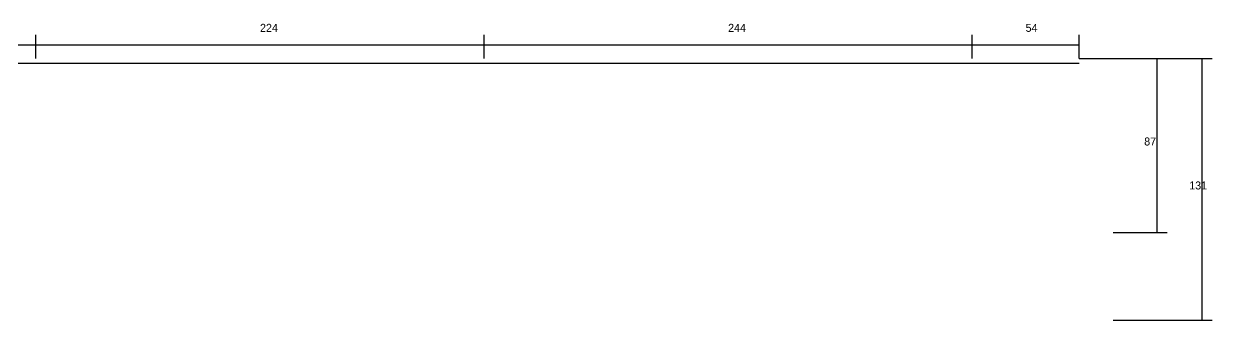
# Model space of a CAD drawing. Header units: metres. Extents: x -10353 to -7596, y 9675 to 10974.
# Drawn here: x -9614 to -9020, y 9675 to 9823 of the extents above; entities that cross this region are included whole.
import ezdxf

# ---------------------------------------------------------------- set-up
doc = ezdxf.new("R2010")
doc.units = ezdxf.units.M
doc.layers.add('COTA', color=241, linetype='Continuous')
doc.layers.add('SARR_2.2x7', color=40, linetype='Continuous')

msp = doc.modelspace()

# ---------------------------------------------------------------- linework, layer by layer
at = {"layer": 'COTA'}
for p, q in [((-9607.8, 9805.8), (-9607.8, 9817.7)), ((-9607.8, 9805.8), (-9607.8, 9817.7)), ((-9383.8, 9805.8), (-9383.8, 9817.7)), ((-9383.8, 9805.8), (-9383.8, 9817.7)), ((-9139.8, 9805.8), (-9139.8, 9817.7)), ((-9139.8, 9805.8), (-9139.8, 9817.7)), ((-9086.3, 9805.8), (-9086.3, 9817.7)), ((-9851.8, 9812.7), (-9607.8, 9812.7)), ((-9607.8, 9812.7), (-9383.8, 9812.7)), ((-9383.8, 9812.7), (-9139.8, 9812.7)), ((-9139.8, 9812.7), (-9086.3, 9812.7)), ((-9086.3, 9805.8), (-9019.8, 9805.8)), ((-9086.3, 9805.8), (-9042.3, 9805.8)), ((-9047.3, 9718.8), (-9047.3, 9805.8)), ((-9024.8, 9674.8), (-9024.8, 9805.8)), ((-9069.3, 9718.8), (-9042.3, 9718.8)), ((-9069.3, 9674.8), (-9019.8, 9674.8))]:
    msp.add_line(p, q, dxfattribs=at)
at = {"layer": 'SARR_2.2x7'}
for p, q in [((-9851.8, 9803.6), (-9607.8, 9803.6)), ((-9607.8, 9803.6), (-9383.8, 9803.6)), ((-9383.8, 9803.6), (-9139.8, 9803.6)), ((-9139.8, 9803.6), (-9086.3, 9803.6))]:
    msp.add_line(p, q, dxfattribs=at)

# ---------------------------------------------------------------- texts
at = {"layer": 'COTA'}
for s, p in [('224', (-9495.8, 9819.2)), ('244', (-9261.8, 9819.2)), ('54', (-9113.1, 9819.2)), ('87', (-9053.8, 9762.3)), ('131', (-9031.3, 9740.3))]:
    msp.add_text(s, height=4, dxfattribs=at).set_placement(p)

doc.saveas('drawing.dxf')
